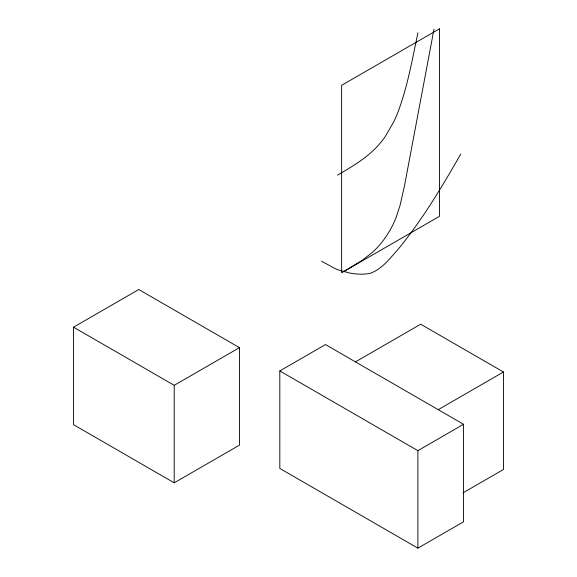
<?xml version="1.0" encoding="UTF-8"?>
<svg xmlns="http://www.w3.org/2000/svg" width="577" height="577" viewBox="0 0 577 577"><rect width="100%" height="100%" fill="white"/><g stroke="black" fill="none" stroke-linecap="round" stroke-linejoin="round"><path stroke-width="0.87" d="M434.005 29.11L404.535 185.57L400.099 205.224L396.103 217.565A56.842 32.817 -60 0 1 372.497 252.286L362.053 260.429L344.296 271.262M417.928 32.802C412.137 59.986 407.434 87.675 397.351 113.698A83.586 48.259 -60 0 1 393.579 122.151L385.313 136.446A54.18 31.281 -60 0 1 380.697 142.562C369.114 156.692 353.117 166.082 337.509 175.105M460.749 154.081C441.982 186.811 422.559 219.433 398.606 248.701C390.694 257.537 383.142 267.807 371.956 272.676A61.631 35.586 60 0 1 367.7 273.801L361.952 274.226L355.93 273.924A139.757 80.693 60 0 1 348.465 272.77L338.115 269.812A72.565 41.897 60 0 1 334.761 268.392L321.519 261.186M73.531 327.188L138.776 289.517L239.462 347.65L239.462 445.141L174.218 482.812L73.531 424.679L73.531 327.188L174.218 385.321L239.462 347.65M279.809 370.939L325.478 344.577L463.555 424.29L463.555 521.781L417.885 548.15L279.809 468.43L279.809 370.939L417.885 450.659L463.555 424.29M355.446 361.88L420.691 324.209L503.469 371.999L503.469 469.49L463.079 492.808M438.224 409.67L503.469 371.999M417.885 450.659L417.885 548.15M174.218 385.321L174.218 482.812M439.436 28.85L341.634 85.317L341.634 272.798L439.436 216.339L439.436 28.85"/></g></svg>
